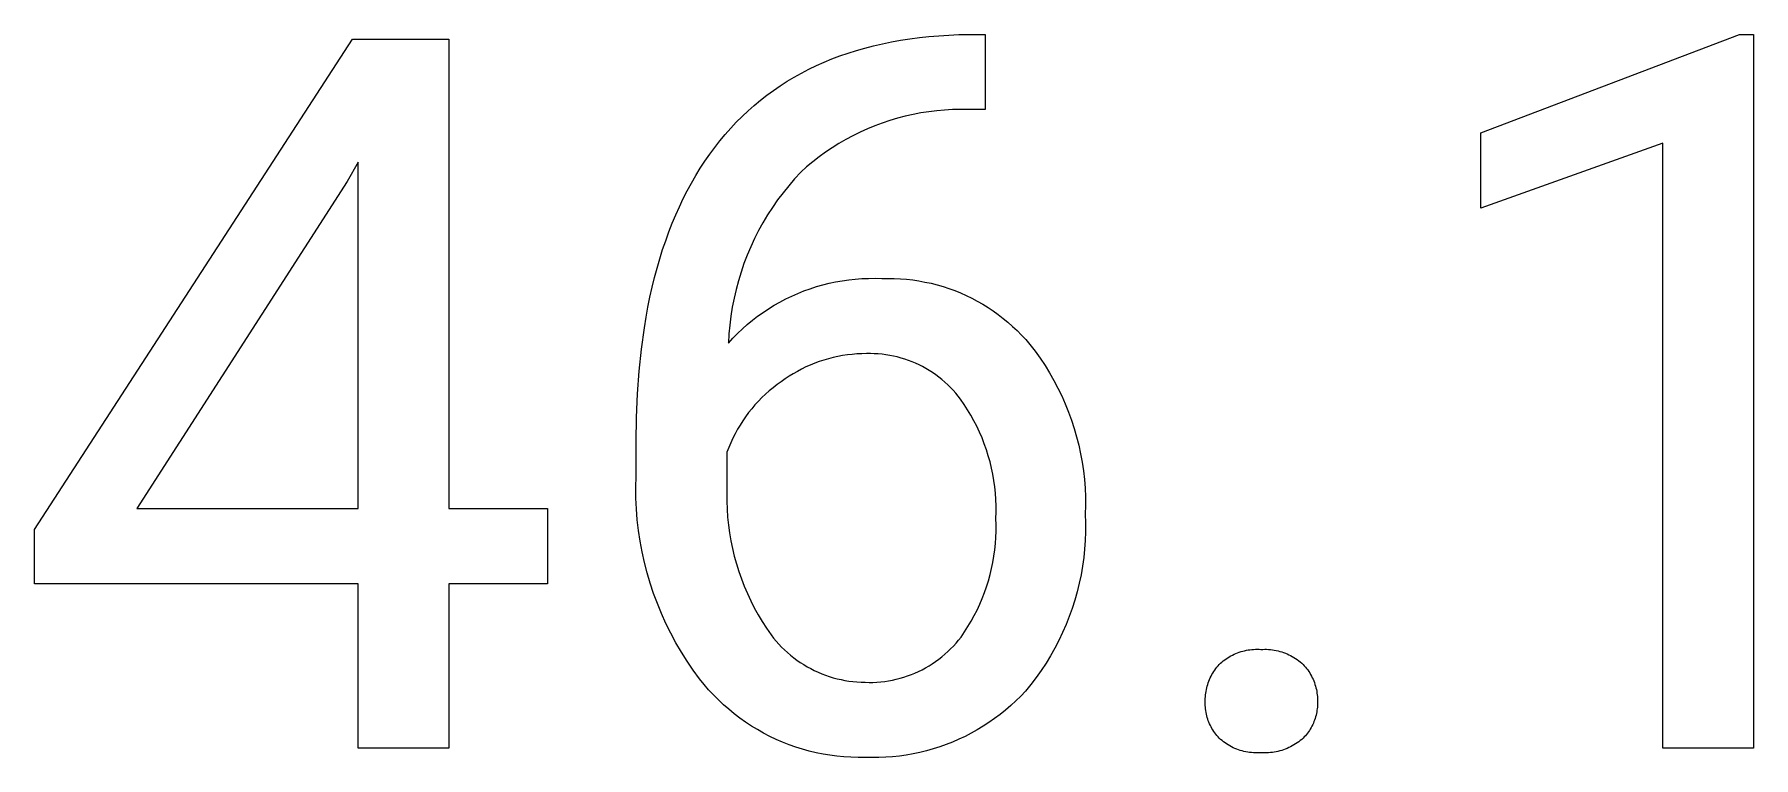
# Model space of a CAD drawing. Header units: millimetres. Extents: x 4001 to 9794, y -321 to 3726.
# Drawn here: x 8912.2 to 8994.1, y -61.9 to -27.4 of the extents above; entities that cross this region are included whole.
import ezdxf

# ---------------------------------------------------------------- set-up
doc = ezdxf.new("R2010")
doc.units = ezdxf.units.MM
doc.header["$MEASUREMENT"] = 0
doc.layers.add('Domyślny', color=7, linetype='Continuous', true_color=0x000000)

msp = doc.modelspace()

# ---------------------------------------------------------------- linework, layer by layer
at = {"layer": 'Domyślny'}
for p, q in [((8912.178, -51.001), (8927.347, -27.637)), ((8927.347, -27.637), (8931.929, -27.637)), ((8931.929, -27.637), (8931.929, -50.005)), ((8952.596, -27.861), (8953.024, -27.773)), ((8953.024, -27.773), (8953.46, -27.695)), ((8953.46, -27.695), (8953.903, -27.626)), ((8953.903, -27.626), (8954.354, -27.567)), ((8954.354, -27.567), (8954.813, -27.517)), ((8954.813, -27.517), (8955.279, -27.477)), ((8955.279, -27.477), (8955.753, -27.446)), ((8955.753, -27.446), (8956.234, -27.425)), ((8956.234, -27.425), (8956.723, -27.413)), ((8956.723, -27.413), (8957.492, -27.413)), ((8957.492, -27.413), (8957.492, -30.992)), ((8981.112, -32.11), (8993.439, -27.413)), ((8993.439, -27.413), (8994.113, -27.413)), ((8994.113, -27.413), (8994.113, -61.413)), ((8949.812, -28.738), (8950.187, -28.585)), ((8950.187, -28.585), (8950.569, -28.44)), ((8950.569, -28.44), (8950.959, -28.306)), ((8950.959, -28.306), (8951.357, -28.18)), ((8951.357, -28.18), (8951.762, -28.064)), ((8951.762, -28.064), (8952.175, -27.958)), ((8952.175, -27.958), (8952.596, -27.861)), ((8948.052, -29.649), (8948.389, -29.448)), ((8948.389, -29.448), (8948.733, -29.256)), ((8948.733, -29.256), (8949.085, -29.074)), ((8949.085, -29.074), (8949.445, -28.902)), ((8949.445, -28.902), (8949.812, -28.738)), ((8946.78, -30.548), (8947.087, -30.309)), ((8947.087, -30.309), (8947.401, -30.079)), ((8947.401, -30.079), (8947.722, -29.86)), ((8947.722, -29.86), (8948.052, -29.649)), ((8945.907, -31.321), (8946.19, -31.054)), ((8946.19, -31.054), (8946.482, -30.796)), ((8946.482, -30.796), (8946.78, -30.548)), ((8954.803, -31.095), (8954.426, -31.154)), ((8955.181, -31.049), (8954.803, -31.095)), ((8955.56, -31.016), (8955.181, -31.049)), ((8955.94, -30.995), (8955.56, -31.016)), ((8956.321, -30.987), (8955.94, -30.995)), ((8956.702, -30.992), (8956.321, -30.987)), ((8957.492, -30.992), (8956.702, -30.992)), ((8945.102, -32.179), (8945.362, -31.884)), ((8945.362, -31.884), (8945.631, -31.598)), ((8945.631, -31.598), (8945.907, -31.321)), ((8951.877, -31.915), (8951.53, -32.072)), ((8952.23, -31.77), (8951.877, -31.915)), ((8952.586, -31.637), (8952.23, -31.77)), ((8952.947, -31.515), (8952.586, -31.637)), ((8953.312, -31.407), (8952.947, -31.515)), ((8953.681, -31.31), (8953.312, -31.407)), ((8954.052, -31.226), (8953.681, -31.31)), ((8954.426, -31.154), (8954.052, -31.226)), ((8944.603, -32.798), (8944.849, -32.484)), ((8944.849, -32.484), (8945.102, -32.179)), ((8950.524, -32.611), (8950.201, -32.814)), ((8950.853, -32.42), (8950.524, -32.611)), ((8951.189, -32.24), (8950.853, -32.42)), ((8951.53, -32.072), (8951.189, -32.24)), ((8981.112, -35.689), (8981.112, -32.11)), ((8989.786, -32.6), (8981.112, -35.689)), ((8989.786, -61.413), (8989.786, -32.6)), ((8927.602, -33.505), (8927.088, -34.428)), ((8927.602, -50.005), (8927.602, -33.505)), ((8943.913, -33.792), (8944.136, -33.452)), ((8944.136, -33.452), (8944.365, -33.121)), ((8944.365, -33.121), (8944.603, -32.798)), ((8949.276, -33.483), (8948.983, -33.727)), ((8949.576, -33.25), (8949.276, -33.483)), ((8949.885, -33.026), (8949.576, -33.25)), ((8950.201, -32.814), (8949.885, -33.026)), ((8943.493, -34.498), (8943.699, -34.141)), ((8943.699, -34.141), (8943.913, -33.792)), ((8948.406, -34.296), (8948.126, -34.622)), ((8948.698, -33.98), (8948.406, -34.296)), ((8948.983, -33.727), (8948.698, -33.98)), ((8927.088, -34.428), (8917.065, -50.005)), ((8943.103, -35.239), (8943.294, -34.864)), ((8943.294, -34.864), (8943.493, -34.498)), ((8947.856, -34.957), (8947.599, -35.301)), ((8948.126, -34.622), (8947.856, -34.957)), ((8942.577, -36.414), (8942.745, -36.014)), ((8942.745, -36.014), (8942.92, -35.622)), ((8942.92, -35.622), (8943.103, -35.239)), ((8947.12, -36.016), (8946.899, -36.385)), ((8947.353, -35.654), (8947.12, -36.016)), ((8947.599, -35.301), (8947.353, -35.654)), ((8942.265, -37.241), (8942.417, -36.823)), ((8942.417, -36.823), (8942.577, -36.414)), ((8946.691, -36.762), (8946.497, -37.145)), ((8946.899, -36.385), (8946.691, -36.762)), ((8941.985, -38.102), (8942.121, -37.667)), ((8942.121, -37.667), (8942.265, -37.241)), ((8946.316, -37.535), (8946.148, -37.931)), ((8946.497, -37.145), (8946.316, -37.535)), ((8941.856, -38.546), (8941.985, -38.102)), ((8945.994, -38.333), (8945.855, -38.74)), ((8946.148, -37.931), (8945.994, -38.333)), ((8941.623, -39.459), (8941.736, -38.998)), ((8941.736, -38.998), (8941.856, -38.546)), ((8945.729, -39.151), (8945.618, -39.566)), ((8945.855, -38.74), (8945.729, -39.151)), ((8949.751, -39.344), (8950.057, -39.268)), ((8950.057, -39.268), (8950.365, -39.203)), ((8950.365, -39.203), (8950.676, -39.148)), ((8950.676, -39.148), (8950.988, -39.104)), ((8950.988, -39.104), (8951.301, -39.07)), ((8951.301, -39.07), (8951.615, -39.048)), ((8951.615, -39.048), (8951.93, -39.036)), ((8951.93, -39.036), (8952.245, -39.035)), ((8952.245, -39.035), (8952.56, -39.045)), ((8952.56, -39.045), (8952.857, -39.038)), ((8952.857, -39.038), (8953.153, -39.042)), ((8953.153, -39.042), (8953.449, -39.055)), ((8953.449, -39.055), (8953.744, -39.079)), ((8953.744, -39.079), (8954.038, -39.113)), ((8954.038, -39.113), (8954.331, -39.156)), ((8954.331, -39.156), (8954.623, -39.21)), ((8954.623, -39.21), (8954.912, -39.273)), ((8954.912, -39.273), (8955.199, -39.346)), ((8941.42, -40.406), (8941.517, -39.928)), ((8941.517, -39.928), (8941.623, -39.459)), ((8945.521, -39.985), (8945.438, -40.407)), ((8945.618, -39.566), (8945.521, -39.985)), ((8947.708, -40.163), (8947.987, -40.016)), ((8947.987, -40.016), (8948.271, -39.879)), ((8948.271, -39.879), (8948.56, -39.752)), ((8948.56, -39.752), (8948.852, -39.635)), ((8948.852, -39.635), (8949.148, -39.528)), ((8949.148, -39.528), (8949.448, -39.431)), ((8949.448, -39.431), (8949.751, -39.344)), ((8955.199, -39.346), (8955.484, -39.428)), ((8955.484, -39.428), (8955.765, -39.521)), ((8955.765, -39.521), (8956.043, -39.622)), ((8956.043, -39.622), (8956.318, -39.733)), ((8956.318, -39.733), (8956.589, -39.853)), ((8956.589, -39.853), (8956.855, -39.983)), ((8956.855, -39.983), (8957.117, -40.121)), ((8957.117, -40.121), (8957.374, -40.268)), ((8941.249, -41.389), (8941.33, -40.893)), ((8941.33, -40.893), (8941.42, -40.406)), ((8945.37, -40.832), (8945.317, -41.259)), ((8945.438, -40.407), (8945.37, -40.832)), ((8946.398, -41.034), (8946.648, -40.842)), ((8946.648, -40.842), (8946.904, -40.659)), ((8946.904, -40.659), (8947.167, -40.484)), ((8947.167, -40.484), (8947.435, -40.319)), ((8947.435, -40.319), (8947.708, -40.163)), ((8957.374, -40.268), (8957.626, -40.424)), ((8957.626, -40.424), (8957.873, -40.588)), ((8957.873, -40.588), (8958.114, -40.76)), ((8958.114, -40.76), (8958.349, -40.941)), ((8958.349, -40.941), (8958.577, -41.129)), ((8941.108, -42.405), (8941.249, -41.389)), ((8945.279, -41.687), (8945.256, -42.117)), ((8945.317, -41.259), (8945.279, -41.687)), ((8945.469, -41.885), (8945.69, -41.66)), ((8945.69, -41.66), (8945.919, -41.444)), ((8945.919, -41.444), (8946.155, -41.235)), ((8946.155, -41.235), (8946.398, -41.034)), ((8958.577, -41.129), (8958.8, -41.325)), ((8958.8, -41.325), (8959.015, -41.528)), ((8959.015, -41.528), (8959.224, -41.738)), ((8959.224, -41.738), (8959.425, -41.956)), ((8940.999, -43.457), (8941.108, -42.405)), ((8945.256, -42.117), (8945.469, -41.885)), ((8959.425, -41.956), (8959.619, -42.18)), ((8959.619, -42.18), (8959.872, -42.508)), ((8959.872, -42.508), (8960.113, -42.845)), ((8948.742, -43.359), (8948.539, -43.466)), ((8948.948, -43.259), (8948.742, -43.359)), ((8949.158, -43.166), (8948.948, -43.259)), ((8949.37, -43.08), (8949.158, -43.166)), ((8949.586, -43.001), (8949.37, -43.08)), ((8949.804, -42.93), (8949.586, -43.001)), ((8950.024, -42.865), (8949.804, -42.93)), ((8950.246, -42.809), (8950.024, -42.865)), ((8950.47, -42.759), (8950.246, -42.809)), ((8950.695, -42.718), (8950.47, -42.759)), ((8950.922, -42.683), (8950.695, -42.718)), ((8951.15, -42.657), (8950.922, -42.683)), ((8951.379, -42.638), (8951.15, -42.657)), ((8951.608, -42.627), (8951.379, -42.638)), ((8951.837, -42.623), (8951.608, -42.627)), ((8952.022, -42.621), (8951.837, -42.623)), ((8952.206, -42.626), (8952.022, -42.621)), ((8952.391, -42.636), (8952.206, -42.626)), ((8952.575, -42.653), (8952.391, -42.636)), ((8952.758, -42.676), (8952.575, -42.653)), ((8952.94, -42.705), (8952.758, -42.676)), ((8953.122, -42.741), (8952.94, -42.705)), ((8953.302, -42.783), (8953.122, -42.741)), ((8953.48, -42.831), (8953.302, -42.783)), ((8953.657, -42.885), (8953.48, -42.831)), ((8953.831, -42.945), (8953.657, -42.885)), ((8954.004, -43.011), (8953.831, -42.945)), ((8954.174, -43.083), (8954.004, -43.011)), ((8954.342, -43.16), (8954.174, -43.083)), ((8954.506, -43.243), (8954.342, -43.16)), ((8954.668, -43.332), (8954.506, -43.243)), ((8954.827, -43.427), (8954.668, -43.332)), ((8960.113, -42.845), (8960.343, -43.189)), ((8960.343, -43.189), (8960.561, -43.542)), ((8940.921, -44.542), (8940.999, -43.457)), ((8947.573, -44.1), (8947.384, -44.245)), ((8947.767, -43.96), (8947.573, -44.1)), ((8947.954, -43.827), (8947.767, -43.96)), ((8948.145, -43.7), (8947.954, -43.827)), ((8948.34, -43.58), (8948.145, -43.7)), ((8948.539, -43.466), (8948.34, -43.58)), ((8954.983, -43.527), (8954.827, -43.427)), ((8955.134, -43.632), (8954.983, -43.527)), ((8955.283, -43.742), (8955.134, -43.632)), ((8955.427, -43.857), (8955.283, -43.742)), ((8955.567, -43.977), (8955.427, -43.857)), ((8955.704, -44.102), (8955.567, -43.977)), ((8955.835, -44.232), (8955.704, -44.102)), ((8955.963, -44.365), (8955.835, -44.232)), ((8960.561, -43.542), (8960.767, -43.901)), ((8960.767, -43.901), (8960.961, -44.268)), ((8940.875, -45.663), (8940.921, -44.542)), ((8946.681, -44.891), (8946.52, -45.066)), ((8946.848, -44.72), (8946.681, -44.891)), ((8947.021, -44.556), (8946.848, -44.72)), ((8947.2, -44.397), (8947.021, -44.556)), ((8947.384, -44.245), (8947.2, -44.397)), ((8956.085, -44.504), (8955.963, -44.365)), ((8956.203, -44.646), (8956.085, -44.504)), ((8956.316, -44.792), (8956.203, -44.646)), ((8956.488, -45.04), (8956.316, -44.792)), ((8956.652, -45.294), (8956.488, -45.04)), ((8960.961, -44.268), (8961.142, -44.641)), ((8961.142, -44.641), (8961.31, -45.019)), ((8961.31, -45.019), (8961.465, -45.404)), ((8940.859, -46.818), (8940.875, -45.663)), ((8945.937, -45.822), (8945.808, -46.023)), ((8946.073, -45.626), (8945.937, -45.822)), ((8946.216, -45.434), (8946.073, -45.626)), ((8946.364, -45.248), (8946.216, -45.434)), ((8946.52, -45.066), (8946.364, -45.248)), ((8956.808, -45.553), (8956.652, -45.294)), ((8956.954, -45.817), (8956.808, -45.553)), ((8957.092, -46.086), (8956.954, -45.817)), ((8961.465, -45.404), (8961.607, -45.793)), ((8961.607, -45.793), (8961.735, -46.187)), ((8945.464, -46.651), (8945.364, -46.867)), ((8945.572, -46.438), (8945.464, -46.651)), ((8945.686, -46.228), (8945.572, -46.438)), ((8945.808, -46.023), (8945.686, -46.228)), ((8957.22, -46.36), (8957.092, -46.086)), ((8957.34, -46.637), (8957.22, -46.36)), ((8957.449, -46.919), (8957.34, -46.637)), ((8961.735, -46.187), (8961.85, -46.585)), ((8961.85, -46.585), (8961.951, -46.987)), ((8940.859, -48.474), (8940.859, -46.818)), ((8945.271, -47.087), (8945.186, -47.31)), ((8945.186, -47.31), (8945.186, -48.904)), ((8945.364, -46.867), (8945.271, -47.087)), ((8957.55, -47.204), (8957.449, -46.919)), ((8957.641, -47.492), (8957.55, -47.204)), ((8957.722, -47.783), (8957.641, -47.492)), ((8961.951, -46.987), (8962.039, -47.392)), ((8962.039, -47.392), (8962.112, -47.8)), ((8957.793, -48.076), (8957.722, -47.783)), ((8957.854, -48.372), (8957.793, -48.076)), ((8962.112, -47.8), (8962.172, -48.21)), ((8962.172, -48.21), (8962.218, -48.622)), ((8940.846, -48.99), (8940.859, -48.474)), ((8940.85, -49.505), (8940.846, -48.99)), ((8945.186, -48.904), (8945.174, -49.282)), ((8957.906, -48.67), (8957.854, -48.372)), ((8957.947, -48.969), (8957.906, -48.67)), ((8957.978, -49.27), (8957.947, -48.969)), ((8962.218, -48.622), (8962.249, -49.035)), ((8962.249, -49.035), (8962.267, -49.449)), ((8940.873, -50.02), (8940.85, -49.505)), ((8945.174, -49.282), (8945.175, -49.659)), ((8945.175, -49.659), (8945.188, -50.037)), ((8957.999, -49.571), (8957.978, -49.27)), ((8958.011, -49.873), (8957.999, -49.571)), ((8958.011, -50.175), (8958.011, -49.873)), ((8962.27, -49.863), (8962.259, -50.278)), ((8962.267, -49.449), (8962.27, -49.863)), ((8917.065, -50.005), (8927.602, -50.005)), ((8931.929, -50.005), (8936.63, -50.005)), ((8936.63, -50.005), (8936.63, -53.584)), ((8940.913, -50.534), (8940.873, -50.02)), ((8940.971, -51.046), (8940.913, -50.534)), ((8945.188, -50.037), (8945.214, -50.414)), ((8945.214, -50.414), (8945.253, -50.789)), ((8945.253, -50.789), (8945.304, -51.164)), ((8958.002, -50.477), (8958.011, -50.175)), ((8958.011, -50.777), (8958.002, -50.477)), ((8958.01, -51.077), (8958.011, -50.777)), ((8962.259, -50.278), (8962.273, -50.691)), ((8962.273, -50.691), (8962.272, -51.105)), ((8912.178, -53.584), (8912.178, -51.001)), ((8941.047, -51.556), (8940.971, -51.046)), ((8941.141, -52.063), (8941.047, -51.556)), ((8945.304, -51.164), (8945.368, -51.536)), ((8945.368, -51.536), (8945.444, -51.906)), ((8957.979, -51.675), (8958, -51.376)), ((8958, -51.376), (8958.01, -51.077)), ((8962.258, -51.519), (8962.229, -51.932)), ((8962.272, -51.105), (8962.258, -51.519)), ((8941.252, -52.567), (8941.141, -52.063)), ((8945.444, -51.906), (8945.533, -52.273)), ((8945.533, -52.273), (8945.633, -52.637)), ((8957.856, -52.567), (8957.907, -52.271)), ((8957.907, -52.271), (8957.948, -51.974)), ((8957.948, -51.974), (8957.979, -51.675)), ((8962.186, -52.343), (8962.129, -52.753)), ((8962.229, -51.932), (8962.186, -52.343)), ((8941.38, -53.066), (8941.252, -52.567)), ((8941.526, -53.561), (8941.38, -53.066)), ((8945.633, -52.637), (8945.746, -52.997)), ((8945.746, -52.997), (8945.871, -53.354)), ((8957.646, -53.441), (8957.726, -53.152)), ((8957.726, -53.152), (8957.796, -52.86)), ((8957.796, -52.86), (8957.856, -52.567)), ((8962.058, -53.161), (8961.973, -53.566)), ((8962.129, -52.753), (8962.058, -53.161)), ((8927.602, -53.584), (8912.178, -53.584)), ((8927.602, -61.413), (8927.602, -53.584)), ((8936.63, -53.584), (8931.929, -53.584)), ((8931.929, -53.584), (8931.929, -61.413)), ((8941.689, -54.05), (8941.526, -53.561)), ((8941.868, -54.533), (8941.689, -54.05)), ((8945.871, -53.354), (8946.008, -53.706)), ((8946.008, -53.706), (8946.157, -54.053)), ((8946.157, -54.053), (8946.317, -54.395)), ((8957.349, -54.29), (8957.457, -54.01)), ((8957.457, -54.01), (8957.556, -53.727)), ((8957.556, -53.727), (8957.646, -53.441)), ((8961.875, -53.968), (8961.762, -54.366)), ((8961.973, -53.566), (8961.875, -53.968)), ((8942.064, -55.01), (8941.868, -54.533)), ((8946.317, -54.395), (8946.489, -54.731)), ((8946.489, -54.731), (8946.671, -55.062)), ((8956.969, -55.105), (8957.104, -54.838)), ((8957.104, -54.838), (8957.231, -54.566)), ((8957.231, -54.566), (8957.349, -54.29)), ((8961.637, -54.76), (8961.497, -55.15)), ((8961.762, -54.366), (8961.637, -54.76)), ((8942.277, -55.479), (8942.064, -55.01)), ((8942.506, -55.941), (8942.277, -55.479)), ((8946.671, -55.062), (8946.865, -55.386)), ((8946.865, -55.386), (8947.07, -55.704)), ((8947.07, -55.704), (8947.177, -55.864)), ((8956.509, -55.878), (8956.671, -55.625)), ((8956.671, -55.625), (8956.824, -55.368)), ((8956.824, -55.368), (8956.969, -55.105)), ((8961.345, -55.535), (8961.179, -55.914)), ((8961.497, -55.15), (8961.345, -55.535)), ((8942.751, -56.395), (8942.506, -55.941)), ((8943.011, -56.84), (8942.751, -56.395)), ((8947.177, -55.864), (8947.289, -56.02)), ((8947.289, -56.02), (8947.407, -56.172)), ((8947.407, -56.172), (8947.53, -56.32)), ((8947.53, -56.32), (8947.658, -56.464)), ((8947.658, -56.464), (8947.791, -56.603)), ((8955.976, -56.555), (8956.102, -56.416)), ((8956.102, -56.416), (8956.223, -56.273)), ((8956.223, -56.273), (8956.339, -56.125)), ((8956.339, -56.125), (8956.509, -55.878)), ((8961.001, -56.287), (8960.81, -56.654)), ((8961.179, -55.914), (8961.001, -56.287)), ((8943.287, -57.276), (8943.011, -56.84)), ((8943.577, -57.702), (8943.287, -57.276)), ((8947.791, -56.603), (8947.929, -56.738)), ((8947.929, -56.738), (8948.071, -56.868)), ((8948.071, -56.868), (8948.217, -56.993)), ((8948.217, -56.993), (8948.368, -57.113)), ((8948.368, -57.113), (8948.522, -57.228)), ((8948.522, -57.228), (8948.681, -57.337)), ((8948.681, -57.337), (8948.843, -57.441)), ((8954.972, -57.398), (8955.128, -57.293)), ((8955.128, -57.293), (8955.279, -57.183)), ((8955.279, -57.183), (8955.427, -57.067)), ((8955.427, -57.067), (8955.571, -56.946)), ((8955.571, -56.946), (8955.71, -56.821)), ((8955.71, -56.821), (8955.845, -56.69)), ((8955.845, -56.69), (8955.976, -56.555)), ((8960.606, -57.015), (8960.39, -57.368)), ((8960.81, -56.654), (8960.606, -57.015)), ((8968.707, -57.373), (8968.772, -57.315)), ((8968.772, -57.315), (8968.84, -57.26)), ((8968.84, -57.26), (8968.909, -57.208)), ((8968.909, -57.208), (8968.98, -57.157)), ((8968.98, -57.157), (8969.053, -57.109)), ((8969.053, -57.109), (8969.127, -57.064)), ((8969.127, -57.064), (8969.203, -57.021)), ((8969.203, -57.021), (8969.28, -56.981)), ((8969.28, -56.981), (8969.359, -56.943)), ((8969.359, -56.943), (8969.439, -56.908)), ((8969.439, -56.908), (8969.52, -56.876)), ((8969.52, -56.876), (8969.602, -56.846)), ((8969.602, -56.846), (8969.685, -56.82)), ((8969.685, -56.82), (8969.768, -56.796)), ((8969.768, -56.796), (8969.853, -56.775)), ((8969.853, -56.775), (8969.938, -56.756)), ((8969.938, -56.756), (8970.024, -56.741)), ((8970.024, -56.741), (8970.11, -56.729)), ((8970.11, -56.729), (8970.197, -56.719)), ((8970.197, -56.719), (8970.283, -56.712)), ((8970.283, -56.712), (8970.371, -56.709)), ((8970.371, -56.709), (8970.458, -56.708)), ((8970.458, -56.708), (8970.545, -56.71)), ((8970.545, -56.71), (8970.632, -56.716)), ((8970.632, -56.716), (8970.723, -56.711)), ((8970.723, -56.711), (8970.815, -56.709)), ((8970.815, -56.709), (8970.906, -56.71)), ((8970.906, -56.71), (8970.998, -56.715)), ((8970.998, -56.715), (8971.089, -56.722)), ((8971.089, -56.722), (8971.18, -56.733)), ((8971.18, -56.733), (8971.27, -56.747)), ((8971.27, -56.747), (8971.36, -56.764)), ((8971.36, -56.764), (8971.45, -56.784)), ((8971.45, -56.784), (8971.538, -56.807)), ((8971.538, -56.807), (8971.626, -56.834)), ((8971.626, -56.834), (8971.713, -56.863)), ((8971.713, -56.863), (8971.798, -56.895)), ((8971.798, -56.895), (8971.883, -56.93)), ((8971.883, -56.93), (8971.966, -56.968)), ((8971.966, -56.968), (8972.048, -57.009)), ((8972.048, -57.009), (8972.128, -57.053)), ((8972.128, -57.053), (8972.207, -57.099)), ((8972.207, -57.099), (8972.285, -57.148)), ((8972.285, -57.148), (8972.36, -57.2)), ((8972.36, -57.2), (8972.434, -57.254)), ((8972.434, -57.254), (8972.506, -57.311)), ((8972.506, -57.311), (8972.575, -57.37)), ((8943.882, -58.117), (8943.577, -57.702)), ((8944.092, -58.379), (8943.882, -58.117)), ((8948.843, -57.441), (8949.008, -57.54)), ((8949.008, -57.54), (8949.177, -57.632)), ((8949.177, -57.632), (8949.349, -57.719)), ((8949.349, -57.719), (8949.524, -57.8)), ((8949.524, -57.8), (8949.701, -57.875)), ((8949.701, -57.875), (8949.881, -57.944)), ((8949.881, -57.944), (8950.063, -58.006)), ((8950.063, -58.006), (8950.247, -58.063)), ((8950.247, -58.063), (8950.433, -58.113)), ((8950.433, -58.113), (8950.621, -58.156)), ((8950.621, -58.156), (8950.81, -58.193)), ((8953.074, -58.177), (8953.257, -58.137)), ((8953.257, -58.137), (8953.439, -58.09)), ((8953.439, -58.09), (8953.619, -58.037)), ((8953.619, -58.037), (8953.797, -57.978)), ((8953.797, -57.978), (8953.973, -57.913)), ((8953.973, -57.913), (8954.146, -57.842)), ((8954.146, -57.842), (8954.318, -57.764)), ((8954.318, -57.764), (8954.486, -57.681)), ((8954.486, -57.681), (8954.651, -57.593)), ((8954.651, -57.593), (8954.814, -57.498)), ((8954.814, -57.498), (8954.972, -57.398)), ((8959.923, -58.051), (8959.673, -58.38)), ((8960.163, -57.714), (8959.923, -58.051)), ((8960.39, -57.368), (8960.163, -57.714)), ((8968.152, -58.222), (8968.184, -58.144)), ((8968.184, -58.144), (8968.219, -58.066)), ((8968.219, -58.066), (8968.257, -57.99)), ((8968.257, -57.99), (8968.296, -57.915)), ((8968.296, -57.915), (8968.339, -57.841)), ((8968.339, -57.841), (8968.384, -57.769)), ((8968.384, -57.769), (8968.431, -57.698)), ((8968.431, -57.698), (8968.481, -57.629)), ((8968.481, -57.629), (8968.533, -57.561)), ((8968.533, -57.561), (8968.587, -57.496)), ((8968.587, -57.496), (8968.643, -57.432)), ((8968.643, -57.432), (8968.707, -57.373)), ((8972.575, -57.37), (8972.643, -57.432)), ((8972.643, -57.432), (8972.701, -57.495)), ((8972.701, -57.495), (8972.757, -57.56)), ((8972.757, -57.56), (8972.81, -57.627)), ((8972.81, -57.627), (8972.861, -57.695)), ((8972.861, -57.695), (8972.91, -57.765)), ((8972.91, -57.765), (8972.956, -57.837)), ((8972.956, -57.837), (8973, -57.911)), ((8973, -57.911), (8973.041, -57.986)), ((8973.041, -57.986), (8973.08, -58.062)), ((8973.08, -58.062), (8973.116, -58.14)), ((8973.116, -58.14), (8973.149, -58.218)), ((8944.311, -58.633), (8944.092, -58.379)), ((8944.538, -58.879), (8944.311, -58.633)), ((8944.774, -59.118), (8944.538, -58.879)), ((8950.81, -58.193), (8951, -58.224)), ((8951, -58.224), (8951.191, -58.248)), ((8951.191, -58.248), (8951.382, -58.266)), ((8951.382, -58.266), (8951.575, -58.277)), ((8951.575, -58.277), (8951.767, -58.281)), ((8951.767, -58.281), (8951.955, -58.286)), ((8951.955, -58.286), (8952.142, -58.284)), ((8952.142, -58.284), (8952.33, -58.275)), ((8952.33, -58.275), (8952.517, -58.26)), ((8952.517, -58.26), (8952.703, -58.239)), ((8952.703, -58.239), (8952.889, -58.211)), ((8952.889, -58.211), (8953.074, -58.177)), ((8959.185, -58.939), (8958.951, -59.17)), ((8959.411, -58.701), (8959.185, -58.939)), ((8959.673, -58.38), (8959.411, -58.701)), ((8967.981, -59.051), (8967.986, -58.967)), ((8967.986, -58.967), (8967.993, -58.882)), ((8967.993, -58.882), (8968.003, -58.797)), ((8968.003, -58.797), (8968.016, -58.713)), ((8968.016, -58.713), (8968.032, -58.63)), ((8968.032, -58.63), (8968.05, -58.547)), ((8968.05, -58.547), (8968.072, -58.464)), ((8968.072, -58.464), (8968.096, -58.383)), ((8968.096, -58.383), (8968.123, -58.302)), ((8968.123, -58.302), (8968.152, -58.222)), ((8973.149, -58.218), (8973.18, -58.298)), ((8973.18, -58.298), (8973.208, -58.379)), ((8973.208, -58.379), (8973.233, -58.461)), ((8973.233, -58.461), (8973.255, -58.544)), ((8973.255, -58.544), (8973.274, -58.627)), ((8973.274, -58.627), (8973.291, -58.711)), ((8973.291, -58.711), (8973.304, -58.795)), ((8973.304, -58.795), (8973.315, -58.88)), ((8973.315, -58.88), (8973.323, -58.965)), ((8973.323, -58.965), (8973.327, -59.051)), ((8945.018, -59.348), (8944.774, -59.118)), ((8945.27, -59.569), (8945.018, -59.348)), ((8945.53, -59.782), (8945.27, -59.569)), ((8945.796, -59.985), (8945.53, -59.782)), ((8958.204, -59.812), (8957.942, -60.009)), ((8958.46, -59.606), (8958.204, -59.812)), ((8958.709, -59.392), (8958.46, -59.606)), ((8958.951, -59.17), (8958.709, -59.392)), ((8967.979, -59.137), (8967.981, -59.051)), ((8967.981, -59.222), (8967.979, -59.137)), ((8967.98, -59.304), (8967.981, -59.222)), ((8967.982, -59.386), (8967.98, -59.304)), ((8967.987, -59.468), (8967.982, -59.386)), ((8967.994, -59.55), (8967.987, -59.468)), ((8968.005, -59.632), (8967.994, -59.55)), ((8968.018, -59.713), (8968.005, -59.632)), ((8968.034, -59.794), (8968.018, -59.713)), ((8968.052, -59.874), (8968.034, -59.794)), ((8973.277, -59.773), (8973.259, -59.851)), ((8973.292, -59.695), (8973.277, -59.773)), ((8973.305, -59.617), (8973.292, -59.695)), ((8973.315, -59.538), (8973.305, -59.617)), ((8973.322, -59.459), (8973.315, -59.538)), ((8973.327, -59.38), (8973.322, -59.459)), ((8973.327, -59.051), (8973.329, -59.136)), ((8973.329, -59.301), (8973.327, -59.38)), ((8973.329, -59.136), (8973.328, -59.222)), ((8973.328, -59.222), (8973.329, -59.301)), ((8946.07, -60.179), (8945.796, -59.985)), ((8946.35, -60.364), (8946.07, -60.179)), ((8946.637, -60.538), (8946.35, -60.364)), ((8946.929, -60.703), (8946.637, -60.538)), ((8957.116, -60.546), (8956.829, -60.706)), ((8957.397, -60.377), (8957.116, -60.546)), ((8957.673, -60.198), (8957.397, -60.377)), ((8957.942, -60.009), (8957.673, -60.198)), ((8968.074, -59.954), (8968.052, -59.874)), ((8968.098, -60.032), (8968.074, -59.954)), ((8968.125, -60.11), (8968.098, -60.032)), ((8968.155, -60.187), (8968.125, -60.11)), ((8968.187, -60.263), (8968.155, -60.187)), ((8968.222, -60.337), (8968.187, -60.263)), ((8968.259, -60.411), (8968.222, -60.337)), ((8968.299, -60.483), (8968.259, -60.411)), ((8968.341, -60.553), (8968.299, -60.483)), ((8968.386, -60.622), (8968.341, -60.553)), ((8968.433, -60.69), (8968.386, -60.622)), ((8972.943, -60.574), (8972.898, -60.64)), ((8972.985, -60.507), (8972.943, -60.574)), ((8973.025, -60.439), (8972.985, -60.507)), ((8973.063, -60.369), (8973.025, -60.439)), ((8973.099, -60.298), (8973.063, -60.369)), ((8973.132, -60.226), (8973.099, -60.298)), ((8973.162, -60.152), (8973.132, -60.226)), ((8973.19, -60.078), (8973.162, -60.152)), ((8973.216, -60.003), (8973.19, -60.078)), ((8973.239, -59.927), (8973.216, -60.003)), ((8973.259, -59.851), (8973.239, -59.927)), ((8931.929, -61.413), (8927.602, -61.413)), ((8947.227, -60.857), (8946.929, -60.703)), ((8947.53, -61.001), (8947.227, -60.857)), ((8947.837, -61.134), (8947.53, -61.001)), ((8948.15, -61.257), (8947.837, -61.134)), ((8948.466, -61.368), (8948.15, -61.257)), ((8948.786, -61.469), (8948.466, -61.368)), ((8955.324, -61.358), (8955.011, -61.458)), ((8955.634, -61.248), (8955.324, -61.358)), ((8955.939, -61.128), (8955.634, -61.248)), ((8956.241, -60.997), (8955.939, -61.128)), ((8956.537, -60.857), (8956.241, -60.997)), ((8956.829, -60.706), (8956.537, -60.857)), ((8968.482, -60.756), (8968.433, -60.69)), ((8968.533, -60.82), (8968.482, -60.756)), ((8968.587, -60.882), (8968.533, -60.82)), ((8968.643, -60.943), (8968.587, -60.882)), ((8968.71, -61.003), (8968.643, -60.943)), ((8968.779, -61.061), (8968.71, -61.003)), ((8968.851, -61.117), (8968.779, -61.061)), ((8968.924, -61.17), (8968.851, -61.117)), ((8968.999, -61.22), (8968.924, -61.17)), ((8969.075, -61.268), (8968.999, -61.22)), ((8969.153, -61.313), (8969.075, -61.268)), ((8969.233, -61.356), (8969.153, -61.313)), ((8969.314, -61.396), (8969.233, -61.356)), ((8969.396, -61.433), (8969.314, -61.396)), ((8969.48, -61.467), (8969.396, -61.433)), ((8971.879, -61.431), (8971.794, -61.465)), ((8971.962, -61.394), (8971.879, -61.431)), ((8972.044, -61.354), (8971.962, -61.394)), ((8972.125, -61.312), (8972.044, -61.354)), ((8972.204, -61.267), (8972.125, -61.312)), ((8972.281, -61.219), (8972.204, -61.267)), ((8972.357, -61.169), (8972.281, -61.219)), ((8972.432, -61.116), (8972.357, -61.169)), ((8972.504, -61.061), (8972.432, -61.116)), ((8972.575, -61.003), (8972.504, -61.061)), ((8972.643, -60.943), (8972.575, -61.003)), ((8972.698, -60.886), (8972.643, -60.943)), ((8972.751, -60.827), (8972.698, -60.886)), ((8972.802, -60.766), (8972.751, -60.827)), ((8972.851, -60.704), (8972.802, -60.766)), ((8972.898, -60.64), (8972.851, -60.704)), ((8994.113, -61.413), (8989.786, -61.413)), ((8949.109, -61.558), (8948.786, -61.469)), ((8949.436, -61.636), (8949.109, -61.558)), ((8949.764, -61.703), (8949.436, -61.636)), ((8950.095, -61.758), (8949.764, -61.703)), ((8950.428, -61.802), (8950.095, -61.758)), ((8950.762, -61.834), (8950.428, -61.802)), ((8951.096, -61.854), (8950.762, -61.834)), ((8951.432, -61.863), (8951.096, -61.854)), ((8951.767, -61.86), (8951.432, -61.863)), ((8952.095, -61.869), (8951.767, -61.86)), ((8952.424, -61.867), (8952.095, -61.869)), ((8952.752, -61.855), (8952.424, -61.867)), ((8953.079, -61.831), (8952.752, -61.855)), ((8953.406, -61.796), (8953.079, -61.831)), ((8953.731, -61.75), (8953.406, -61.796)), ((8954.055, -61.693), (8953.731, -61.75)), ((8954.376, -61.625), (8954.055, -61.693)), ((8954.695, -61.547), (8954.376, -61.625)), ((8955.011, -61.458), (8954.695, -61.547)), ((8969.565, -61.498), (8969.48, -61.467)), ((8969.65, -61.526), (8969.565, -61.498)), ((8969.737, -61.551), (8969.65, -61.526)), ((8969.825, -61.574), (8969.737, -61.551)), ((8969.913, -61.593), (8969.825, -61.574)), ((8970.002, -61.609), (8969.913, -61.593)), ((8970.091, -61.622), (8970.002, -61.609)), ((8970.181, -61.633), (8970.091, -61.622)), ((8970.271, -61.64), (8970.181, -61.633)), ((8970.361, -61.643), (8970.271, -61.64)), ((8970.451, -61.644), (8970.361, -61.643)), ((8970.542, -61.642), (8970.451, -61.644)), ((8970.632, -61.637), (8970.542, -61.642)), ((8970.723, -61.642), (8970.632, -61.637)), ((8970.814, -61.644), (8970.723, -61.642)), ((8970.905, -61.643), (8970.814, -61.644)), ((8970.996, -61.638), (8970.905, -61.643)), ((8971.087, -61.631), (8970.996, -61.638)), ((8971.177, -61.621), (8971.087, -61.631)), ((8971.267, -61.607), (8971.177, -61.621)), ((8971.357, -61.591), (8971.267, -61.607)), ((8971.446, -61.572), (8971.357, -61.591)), ((8971.534, -61.549), (8971.446, -61.572)), ((8971.622, -61.524), (8971.534, -61.549)), ((8971.708, -61.496), (8971.622, -61.524)), ((8971.794, -61.465), (8971.708, -61.496))]:
    msp.add_line(p, q, dxfattribs=at)

doc.saveas('drawing.dxf')
